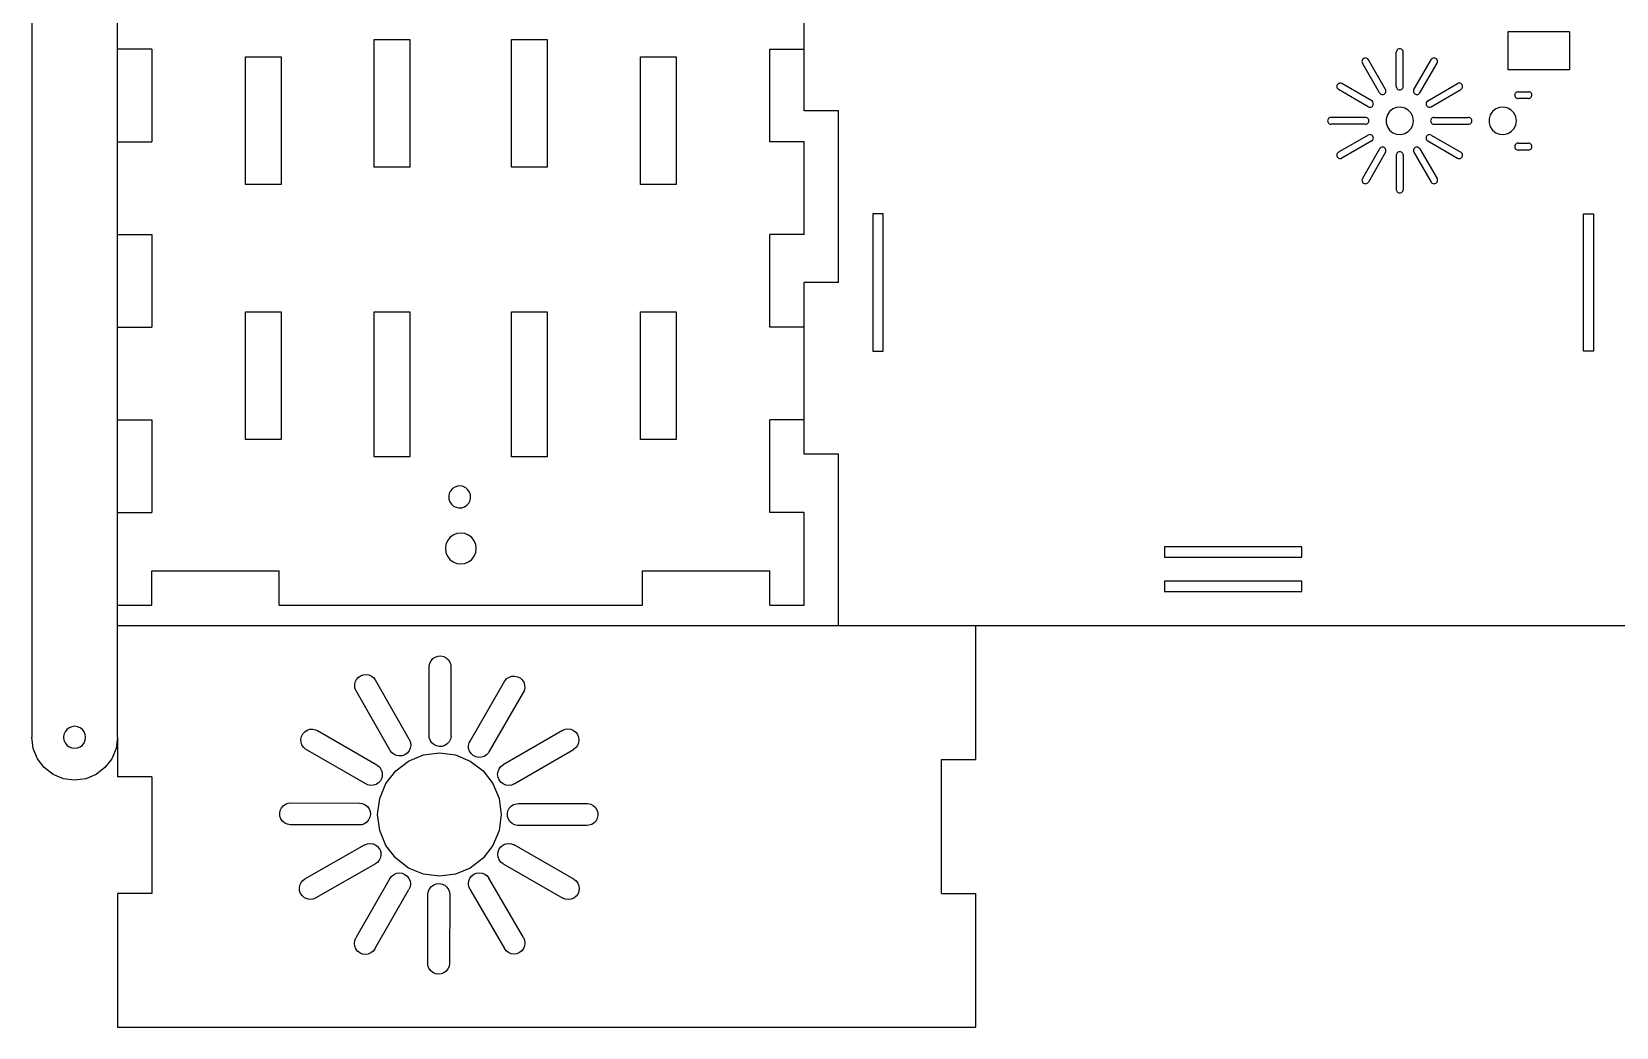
# Model space of a CAD drawing. Extents: x -1190 to 585, y -476 to 550.
# Drawn here: x -340.2 to 121.4, y -475.8 to -185.8 of the extents above; entities that cross this region are included whole.
import ezdxf

# ---------------------------------------------------------------- set-up
doc = ezdxf.new("R2010")
doc.units = 0
doc.layers.get('0').update_dxf_attribs({"linetype": 'CONTINUOUS'})

msp = doc.modelspace()

# ---------------------------------------------------------------- linework, layer by layer
for p, q in [((-340.18, -96.35), (-340.18, -391.35)), ((-315.18, -190.85), (-315.18, -158.85)), ((-115.18, -190.85), (-115.18, -158.85)), ((-240.38, -188.09), (-229.98, -188.09)), ((-240.38, -225.26), (-240.38, -188.09)), ((-229.98, -188.09), (-229.98, -225.26)), ((-200.38, -188.09), (-189.98, -188.09)), ((-200.38, -225.26), (-200.38, -188.09)), ((-189.98, -188.09), (-189.98, -225.26)), ((107.82, -185.85), (89.82, -185.85)), ((89.82, -185.85), (89.82, -196.85)), ((107.82, -185.85), (107.82, -196.85)), ((-305.18, -190.85), (-315.18, -190.85)), ((-315.18, -217.85), (-315.18, -190.85)), ((-305.18, -190.85), (-305.18, -217.85)), ((-277.88, -193.09), (-267.48, -193.09)), ((-277.88, -230.26), (-277.88, -193.09)), ((-267.48, -193.09), (-267.48, -230.26)), ((-162.88, -193.09), (-152.48, -193.09)), ((-162.88, -230.26), (-162.88, -193.09)), ((-152.48, -193.09), (-152.48, -230.26)), ((-125.18, -190.85), (-115.18, -190.85)), ((-125.18, -217.85), (-125.18, -190.85)), ((-115.18, -208.85), (-115.18, -190.85)), ((47.62, -193.73), (47.46, -193.93)), ((47.82, -193.57), (47.62, -193.73)), ((48.07, -193.47), (47.82, -193.57)), ((48.32, -193.43), (48.07, -193.47)), ((48.58, -193.47), (48.32, -193.43)), ((48.82, -193.57), (48.58, -193.47)), ((49.03, -193.73), (48.82, -193.57)), ((49.19, -193.93), (49.03, -193.73)), ((57.36, -191.5), (57.32, -191.76)), ((57.32, -201.76), (57.32, -191.76)), ((57.46, -191.26), (57.36, -191.5)), ((57.62, -191.05), (57.46, -191.26)), ((57.82, -190.89), (57.62, -191.05)), ((58.07, -190.79), (57.82, -190.89)), ((58.32, -190.76), (58.07, -190.79)), ((58.58, -190.79), (58.32, -190.76)), ((58.82, -190.89), (58.58, -190.79)), ((59.03, -191.05), (58.82, -190.89)), ((59.19, -191.26), (59.03, -191.05)), ((59.29, -191.5), (59.19, -191.26)), ((59.32, -191.76), (59.29, -191.5)), ((59.32, -201.76), (59.32, -191.76)), ((67.62, -193.73), (67.46, -193.93)), ((67.82, -193.57), (67.62, -193.73)), ((68.07, -193.47), (67.82, -193.57)), ((68.32, -193.43), (68.07, -193.47)), ((68.58, -193.47), (68.32, -193.43)), ((68.82, -193.57), (68.58, -193.47)), ((69.03, -193.73), (68.82, -193.57)), ((69.19, -193.93), (69.03, -193.73)), ((47.36, -194.18), (47.32, -194.43)), ((47.32, -194.43), (47.36, -194.69)), ((47.46, -193.93), (47.36, -194.18)), ((47.36, -194.69), (47.46, -194.93)), ((52.46, -203.59), (47.46, -194.93)), ((54.19, -202.59), (49.19, -193.93)), ((62.46, -202.59), (67.46, -193.93)), ((64.19, -203.59), (69.19, -194.93)), ((69.29, -194.18), (69.19, -193.93)), ((69.19, -194.93), (69.29, -194.69)), ((69.32, -194.43), (69.29, -194.18)), ((69.29, -194.69), (69.32, -194.43)), ((107.82, -196.85), (89.82, -196.85)), ((40.04, -201.5), (40, -201.76)), ((40, -201.76), (40.04, -202.01)), ((40.14, -201.26), (40.04, -201.5)), ((40.04, -202.01), (40.14, -202.26)), ((40.3, -201.05), (40.14, -201.26)), ((40.14, -202.26), (40.3, -202.46)), ((40.5, -200.89), (40.3, -201.05)), ((40.3, -202.46), (40.5, -202.62)), ((40.75, -200.79), (40.5, -200.89)), ((49.16, -207.62), (40.5, -202.62)), ((41, -200.76), (40.75, -200.79)), ((41.26, -200.79), (41, -200.76)), ((41.5, -200.89), (41.26, -200.79)), ((50.16, -205.89), (41.5, -200.89)), ((54.29, -202.84), (54.19, -202.59)), ((54.32, -203.09), (54.29, -202.84)), ((54.29, -203.35), (54.32, -203.09)), ((57.32, -201.76), (57.36, -202.01)), ((57.36, -202.01), (57.46, -202.26)), ((57.46, -202.26), (57.62, -202.46)), ((57.62, -202.46), (57.82, -202.62)), ((57.82, -202.62), (58.07, -202.72)), ((58.07, -202.72), (58.32, -202.76)), ((58.32, -202.76), (58.58, -202.72)), ((58.58, -202.72), (58.82, -202.62)), ((58.82, -202.62), (59.03, -202.46)), ((59.03, -202.46), (59.19, -202.26)), ((59.19, -202.26), (59.29, -202.01)), ((59.29, -202.01), (59.32, -201.76)), ((62.36, -202.84), (62.32, -203.09)), ((62.32, -203.09), (62.36, -203.35)), ((62.46, -202.59), (62.36, -202.84)), ((66.49, -205.89), (75.15, -200.89)), ((67.49, -207.62), (76.15, -202.62)), ((75.39, -200.79), (75.15, -200.89)), ((75.65, -200.76), (75.39, -200.79)), ((75.9, -200.79), (75.65, -200.76)), ((76.15, -200.89), (75.9, -200.79)), ((76.35, -201.05), (76.15, -200.89)), ((76.15, -202.62), (76.35, -202.46)), ((76.51, -201.26), (76.35, -201.05)), ((76.35, -202.46), (76.51, -202.26)), ((76.61, -201.5), (76.51, -201.26)), ((76.51, -202.26), (76.61, -202.01)), ((76.65, -201.76), (76.61, -201.5)), ((76.61, -202.01), (76.65, -201.76)), ((49.16, -207.62), (49.41, -207.72)), ((49.92, -207.72), (50.16, -207.62)), ((50.37, -206.05), (50.16, -205.89)), ((50.16, -207.62), (50.37, -207.46)), ((50.53, -206.26), (50.37, -206.05)), ((50.37, -207.46), (50.53, -207.26)), ((50.63, -206.5), (50.53, -206.26)), ((50.53, -207.26), (50.63, -207.01)), ((50.66, -206.76), (50.63, -206.5)), ((50.63, -207.01), (50.66, -206.76)), ((52.46, -203.59), (52.62, -203.8)), ((52.62, -203.8), (52.82, -203.96)), ((52.82, -203.96), (53.07, -204.06)), ((53.07, -204.06), (53.32, -204.09)), ((53.32, -204.09), (53.58, -204.06)), ((53.58, -204.06), (53.82, -203.96)), ((53.82, -203.96), (54.03, -203.8)), ((54.03, -203.8), (54.19, -203.59)), ((54.19, -203.59), (54.29, -203.35)), ((62.36, -203.35), (62.46, -203.59)), ((62.46, -203.59), (62.62, -203.8)), ((62.62, -203.8), (62.82, -203.96)), ((62.82, -203.96), (63.07, -204.06)), ((63.07, -204.06), (63.32, -204.09)), ((63.32, -204.09), (63.58, -204.06)), ((63.58, -204.06), (63.82, -203.96)), ((63.82, -203.96), (64.03, -203.8)), ((64.03, -203.8), (64.19, -203.59)), ((66.02, -206.5), (65.99, -206.76)), ((65.99, -206.76), (66.02, -207.01)), ((66.12, -206.26), (66.02, -206.5)), ((66.02, -207.01), (66.12, -207.26)), ((66.28, -206.05), (66.12, -206.26)), ((66.12, -207.26), (66.28, -207.46)), ((66.49, -205.89), (66.28, -206.05)), ((66.28, -207.46), (66.49, -207.62)), ((66.49, -207.62), (66.73, -207.72)), ((67.24, -207.72), (67.49, -207.62)), ((91.88, -203.91), (91.83, -204.17)), ((91.83, -204.17), (91.84, -204.43)), ((91.84, -204.43), (91.92, -204.68)), ((92.01, -203.68), (91.88, -203.91)), ((91.92, -204.68), (92.06, -204.9)), ((92.18, -203.49), (92.01, -203.68)), ((92.06, -204.9), (92.25, -205.07)), ((92.4, -203.35), (92.18, -203.49)), ((92.25, -205.07), (92.48, -205.19)), ((92.65, -203.27), (92.4, -203.35)), ((92.48, -205.19), (92.74, -205.25)), ((92.82, -203.26), (92.65, -203.27)), ((92.74, -205.25), (92.82, -205.25)), ((92.82, -203.26), (95.91, -203.26)), ((95.82, -205.25), (92.82, -205.25)), ((95.82, -205.25), (96, -205.24)), ((96.17, -203.32), (95.91, -203.26)), ((96, -205.24), (96.25, -205.16)), ((96.4, -203.44), (96.17, -203.32)), ((96.25, -205.16), (96.47, -205.02)), ((96.59, -203.61), (96.4, -203.44)), ((96.47, -205.02), (96.64, -204.83)), ((96.73, -203.83), (96.59, -203.61)), ((96.64, -204.83), (96.76, -204.6)), ((96.81, -204.08), (96.73, -203.83)), ((96.76, -204.6), (96.82, -204.34)), ((96.82, -204.34), (96.81, -204.08)), ((-105.18, -208.85), (-115.18, -208.85)), ((-105.18, -258.85), (-105.18, -208.85)), ((37.36, -211.5), (37.32, -211.76)), ((37.32, -211.76), (37.36, -212.01)), ((37.46, -211.26), (37.36, -211.5)), ((37.36, -212.01), (37.46, -212.26)), ((37.62, -211.05), (37.46, -211.26)), ((37.46, -212.26), (37.62, -212.46)), ((37.82, -210.89), (37.62, -211.05)), ((38.07, -210.79), (37.82, -210.89)), ((38.32, -210.76), (38.07, -210.79)), ((48.32, -210.76), (38.32, -210.76)), ((48.58, -210.79), (48.32, -210.76)), ((48.82, -210.89), (48.58, -210.79)), ((49.03, -211.05), (48.82, -210.89)), ((49.19, -211.26), (49.03, -211.05)), ((49.03, -212.46), (49.19, -212.26)), ((49.29, -211.5), (49.19, -211.26)), ((49.19, -212.26), (49.29, -212.01)), ((49.32, -211.76), (49.29, -211.5)), ((49.29, -212.01), (49.32, -211.76)), ((49.41, -207.72), (49.66, -207.76)), ((49.66, -207.76), (49.92, -207.72)), ((54.72, -210.02), (54.37, -211.16)), ((54.37, -211.16), (54.37, -212.35)), ((55.39, -209.03), (54.72, -210.02)), ((56.32, -208.29), (55.39, -209.03)), ((57.43, -207.86), (56.32, -208.29)), ((58.62, -207.77), (57.43, -207.86)), ((59.79, -208.03), (58.62, -207.77)), ((60.82, -208.63), (59.79, -208.03)), ((61.63, -209.5), (60.82, -208.63)), ((62.15, -210.58), (61.63, -209.5)), ((62.32, -211.76), (62.15, -210.58)), ((62.15, -212.93), (62.32, -211.76)), ((66.73, -207.72), (66.99, -207.76)), ((66.99, -207.76), (67.24, -207.72)), ((67.36, -211.5), (67.32, -211.76)), ((67.32, -211.76), (67.36, -212.01)), ((67.46, -211.26), (67.36, -211.5)), ((67.36, -212.01), (67.46, -212.26)), ((67.62, -211.05), (67.46, -211.26)), ((67.46, -212.26), (67.62, -212.46)), ((67.82, -210.89), (67.62, -211.05)), ((68.07, -210.79), (67.82, -210.89)), ((68.32, -210.76), (68.07, -210.79)), ((68.32, -210.76), (78.32, -210.76)), ((78.58, -210.79), (78.32, -210.76)), ((78.82, -210.89), (78.58, -210.79)), ((79.03, -211.05), (78.82, -210.89)), ((79.19, -211.26), (79.03, -211.05)), ((79.03, -212.46), (79.19, -212.26)), ((79.29, -211.5), (79.19, -211.26)), ((79.19, -212.26), (79.29, -212.01)), ((79.32, -211.76), (79.29, -211.5)), ((79.29, -212.01), (79.32, -211.76)), ((84.72, -210.02), (84.37, -211.16)), ((84.37, -211.16), (84.37, -212.35)), ((85.39, -209.03), (84.72, -210.02)), ((86.32, -208.29), (85.39, -209.03)), ((87.43, -207.86), (86.32, -208.29)), ((88.62, -207.77), (87.43, -207.86)), ((89.79, -208.03), (88.62, -207.77)), ((90.82, -208.63), (89.79, -208.03)), ((91.63, -209.5), (90.82, -208.63)), ((92.15, -210.58), (91.63, -209.5)), ((92.32, -211.76), (92.15, -210.58)), ((92.15, -212.93), (92.32, -211.76)), ((37.62, -212.46), (37.82, -212.62)), ((37.82, -212.62), (38.07, -212.72)), ((38.07, -212.72), (38.32, -212.76)), ((48.32, -212.76), (38.32, -212.76)), ((49.16, -215.89), (40.5, -220.89)), ((48.32, -212.76), (48.58, -212.72)), ((48.58, -212.72), (48.82, -212.62)), ((48.82, -212.62), (49.03, -212.46)), ((49.41, -215.79), (49.16, -215.89)), ((49.66, -215.76), (49.41, -215.79)), ((49.92, -215.79), (49.66, -215.76)), ((50.16, -215.89), (49.92, -215.79)), ((50.37, -216.05), (50.16, -215.89)), ((50.53, -216.26), (50.37, -216.05)), ((50.63, -216.5), (50.53, -216.26)), ((50.66, -216.76), (50.63, -216.5)), ((50.63, -217.01), (50.66, -216.76)), ((54.37, -212.35), (54.72, -213.49)), ((54.72, -213.49), (55.39, -214.48)), ((55.39, -214.48), (56.32, -215.22)), ((56.32, -215.22), (57.43, -215.65)), ((57.43, -215.65), (58.62, -215.74)), ((58.62, -215.74), (59.79, -215.48)), ((59.79, -215.48), (60.82, -214.88)), ((60.82, -214.88), (61.63, -214.01)), ((61.63, -214.01), (62.15, -212.93)), ((66.02, -216.5), (65.99, -216.76)), ((65.99, -216.76), (66.02, -217.01)), ((66.12, -216.26), (66.02, -216.5)), ((66.28, -216.05), (66.12, -216.26)), ((66.49, -215.89), (66.28, -216.05)), ((66.73, -215.79), (66.49, -215.89)), ((66.99, -215.76), (66.73, -215.79)), ((67.24, -215.79), (66.99, -215.76)), ((67.49, -215.89), (67.24, -215.79)), ((67.49, -215.89), (76.15, -220.89)), ((67.62, -212.46), (67.82, -212.62)), ((67.82, -212.62), (68.07, -212.72)), ((68.07, -212.72), (68.32, -212.76)), ((68.32, -212.76), (78.32, -212.76)), ((78.32, -212.76), (78.58, -212.72)), ((78.58, -212.72), (78.82, -212.62)), ((78.82, -212.62), (79.03, -212.46)), ((84.37, -212.35), (84.72, -213.49)), ((84.72, -213.49), (85.39, -214.48)), ((85.39, -214.48), (86.32, -215.22)), ((86.32, -215.22), (87.43, -215.65)), ((87.43, -215.65), (88.62, -215.74)), ((88.62, -215.74), (89.79, -215.48)), ((89.79, -215.48), (90.82, -214.88)), ((90.82, -214.88), (91.63, -214.01)), ((91.63, -214.01), (92.15, -212.93)), ((-315.18, -217.85), (-305.18, -217.85)), ((-315.18, -244.85), (-315.18, -217.85)), ((-115.18, -217.85), (-125.18, -217.85)), ((-115.18, -244.85), (-115.18, -217.85)), ((40.04, -221.5), (40, -221.76)), ((40.14, -221.26), (40.04, -221.5)), ((40.3, -221.05), (40.14, -221.26)), ((40.5, -220.89), (40.3, -221.05)), ((50.16, -217.62), (41.5, -222.62)), ((52.46, -219.92), (47.46, -228.58)), ((54.19, -220.92), (49.19, -229.58)), ((50.16, -217.62), (50.37, -217.46)), ((50.37, -217.46), (50.53, -217.26)), ((50.53, -217.26), (50.63, -217.01)), ((52.62, -219.71), (52.46, -219.92)), ((52.82, -219.55), (52.62, -219.71)), ((53.07, -219.45), (52.82, -219.55)), ((53.32, -219.42), (53.07, -219.45)), ((53.58, -219.45), (53.32, -219.42)), ((53.82, -219.55), (53.58, -219.45)), ((54.03, -219.71), (53.82, -219.55)), ((54.19, -219.92), (54.03, -219.71)), ((54.29, -220.16), (54.19, -219.92)), ((54.19, -220.92), (54.29, -220.67)), ((54.32, -220.42), (54.29, -220.16)), ((54.29, -220.67), (54.32, -220.42)), ((57.36, -221.5), (57.32, -221.76)), ((57.46, -221.26), (57.36, -221.5)), ((57.62, -221.05), (57.46, -221.26)), ((57.82, -220.89), (57.62, -221.05)), ((58.07, -220.79), (57.82, -220.89)), ((58.32, -220.76), (58.07, -220.79)), ((58.58, -220.79), (58.32, -220.76)), ((58.82, -220.89), (58.58, -220.79)), ((59.03, -221.05), (58.82, -220.89)), ((59.19, -221.26), (59.03, -221.05)), ((59.29, -221.5), (59.19, -221.26)), ((59.32, -221.76), (59.29, -221.5)), ((62.36, -220.16), (62.32, -220.42)), ((62.32, -220.42), (62.36, -220.67)), ((62.46, -219.92), (62.36, -220.16)), ((62.36, -220.67), (62.46, -220.92)), ((62.62, -219.71), (62.46, -219.92)), ((62.46, -220.92), (67.46, -229.58)), ((62.82, -219.55), (62.62, -219.71)), ((63.07, -219.45), (62.82, -219.55)), ((63.32, -219.42), (63.07, -219.45)), ((63.58, -219.45), (63.32, -219.42)), ((63.82, -219.55), (63.58, -219.45)), ((64.03, -219.71), (63.82, -219.55)), ((64.19, -219.92), (64.03, -219.71)), ((64.19, -219.92), (69.19, -228.58)), ((66.02, -217.01), (66.12, -217.26)), ((66.12, -217.26), (66.28, -217.46)), ((66.28, -217.46), (66.49, -217.62)), ((66.49, -217.62), (75.15, -222.62)), ((76.35, -221.05), (76.15, -220.89)), ((76.51, -221.26), (76.35, -221.05)), ((76.61, -221.5), (76.51, -221.26)), ((76.65, -221.76), (76.61, -221.5)), ((91.86, -219), (91.82, -219.26)), ((91.82, -219.26), (91.86, -219.51)), ((91.96, -218.76), (91.86, -219)), ((91.86, -219.51), (91.96, -219.76)), ((92.12, -218.55), (91.96, -218.76)), ((91.96, -219.76), (92.12, -219.96)), ((92.32, -218.39), (92.12, -218.55)), ((92.12, -219.96), (92.32, -220.12)), ((92.57, -218.29), (92.32, -218.39)), ((92.32, -220.12), (92.57, -220.22)), ((92.82, -218.26), (92.57, -218.29)), ((92.57, -220.22), (92.82, -220.26)), ((92.82, -218.26), (95.82, -218.26)), ((95.82, -220.26), (92.82, -220.26)), ((96.08, -218.29), (95.82, -218.26)), ((95.82, -220.26), (96.08, -220.22)), ((96.32, -218.39), (96.08, -218.29)), ((96.08, -220.22), (96.32, -220.12)), ((96.53, -218.55), (96.32, -218.39)), ((96.32, -220.12), (96.53, -219.96)), ((96.69, -218.76), (96.53, -218.55)), ((96.53, -219.96), (96.69, -219.76)), ((96.79, -219), (96.69, -218.76)), ((96.69, -219.76), (96.79, -219.51)), ((96.82, -219.26), (96.79, -219)), ((96.79, -219.51), (96.82, -219.26)), ((-229.98, -225.26), (-240.38, -225.26)), ((-189.98, -225.26), (-200.38, -225.26)), ((40, -221.76), (40.04, -222.01)), ((40.04, -222.01), (40.14, -222.26)), ((40.14, -222.26), (40.3, -222.46)), ((40.3, -222.46), (40.5, -222.62)), ((40.5, -222.62), (40.75, -222.72)), ((40.75, -222.72), (41, -222.76)), ((41, -222.76), (41.26, -222.72)), ((41.26, -222.72), (41.5, -222.62)), ((57.32, -221.76), (57.32, -231.76)), ((59.32, -221.76), (59.32, -231.76)), ((75.15, -222.62), (75.39, -222.72)), ((75.39, -222.72), (75.65, -222.76)), ((75.65, -222.76), (75.9, -222.72)), ((75.9, -222.72), (76.15, -222.62)), ((76.15, -222.62), (76.35, -222.46)), ((76.35, -222.46), (76.51, -222.26)), ((76.51, -222.26), (76.61, -222.01)), ((76.61, -222.01), (76.65, -221.76)), ((-267.48, -230.26), (-277.88, -230.26)), ((-152.48, -230.26), (-162.88, -230.26)), ((47.36, -228.82), (47.32, -229.08)), ((47.32, -229.08), (47.36, -229.33)), ((47.46, -228.58), (47.36, -228.82)), ((47.36, -229.33), (47.46, -229.58)), ((47.46, -229.58), (47.62, -229.78)), ((47.62, -229.78), (47.82, -229.94)), ((47.82, -229.94), (48.07, -230.04)), ((48.07, -230.04), (48.32, -230.08)), ((48.32, -230.08), (48.58, -230.04)), ((48.58, -230.04), (48.82, -229.94)), ((48.82, -229.94), (49.03, -229.78)), ((49.03, -229.78), (49.19, -229.58)), ((67.46, -229.58), (67.62, -229.78)), ((67.62, -229.78), (67.82, -229.94)), ((67.82, -229.94), (68.07, -230.04)), ((68.07, -230.04), (68.32, -230.08)), ((68.32, -230.08), (68.58, -230.04)), ((68.58, -230.04), (68.82, -229.94)), ((68.82, -229.94), (69.03, -229.78)), ((69.03, -229.78), (69.19, -229.58)), ((69.29, -228.82), (69.19, -228.58)), ((69.19, -229.58), (69.29, -229.33)), ((69.32, -229.08), (69.29, -228.82)), ((69.29, -229.33), (69.32, -229.08)), ((57.32, -231.76), (57.36, -232.01)), ((57.36, -232.01), (57.46, -232.26)), ((57.46, -232.26), (57.62, -232.46)), ((57.62, -232.46), (57.82, -232.62)), ((57.82, -232.62), (58.07, -232.72)), ((58.07, -232.72), (58.32, -232.76)), ((58.32, -232.76), (58.58, -232.72)), ((58.58, -232.72), (58.82, -232.62)), ((58.82, -232.62), (59.03, -232.46)), ((59.03, -232.46), (59.19, -232.26)), ((59.19, -232.26), (59.29, -232.01)), ((59.29, -232.01), (59.32, -231.76)), ((-92.18, -238.85), (-95.18, -238.85)), ((-95.18, -238.85), (-95.18, -278.85)), ((-92.18, -278.85), (-92.18, -238.85)), ((111.82, -238.85), (114.82, -238.85)), ((111.82, -278.85), (111.82, -238.85)), ((114.82, -238.85), (114.82, -278.85)), ((-315.18, -244.85), (-305.18, -244.85)), ((-315.18, -271.85), (-315.18, -244.85)), ((-305.18, -244.85), (-305.18, -271.85)), ((-125.18, -271.85), (-125.18, -244.85)), ((-115.18, -244.85), (-125.18, -244.85)), ((-105.18, -258.85), (-115.18, -258.85)), ((-115.18, -271.85), (-115.18, -258.85)), ((-277.88, -304.61), (-277.88, -267.44)), ((-277.88, -267.44), (-267.48, -267.44)), ((-267.48, -267.44), (-267.48, -304.61)), ((-240.38, -309.61), (-240.38, -267.44)), ((-240.38, -267.44), (-229.98, -267.44)), ((-229.98, -267.44), (-229.98, -309.61)), ((-200.38, -309.61), (-200.38, -267.44)), ((-200.38, -267.44), (-189.98, -267.44)), ((-189.98, -267.44), (-189.98, -309.61)), ((-162.88, -304.61), (-162.88, -267.44)), ((-162.88, -267.44), (-152.48, -267.44)), ((-152.48, -267.44), (-152.48, -304.61)), ((-315.18, -271.85), (-305.18, -271.85)), ((-315.18, -298.85), (-315.18, -271.85)), ((-115.18, -271.85), (-125.18, -271.85)), ((-115.18, -298.85), (-115.18, -271.85)), ((-95.18, -278.85), (-92.18, -278.85)), ((114.82, -278.85), (111.82, -278.85)), ((-315.18, -298.85), (-305.18, -298.85)), ((-315.18, -325.85), (-315.18, -298.85)), ((-305.18, -298.85), (-305.18, -325.85)), ((-115.18, -298.85), (-125.18, -298.85)), ((-125.18, -325.85), (-125.18, -298.85)), ((-115.18, -308.85), (-115.18, -298.85)), ((-267.48, -304.61), (-277.88, -304.61)), ((-152.48, -304.61), (-162.88, -304.61)), ((-105.18, -308.85), (-115.18, -308.85)), ((-105.18, -358.85), (-105.18, -308.85)), ((-229.98, -309.61), (-240.38, -309.61)), ((-189.98, -309.61), (-200.38, -309.61)), ((-216.92, -318.45), (-217.61, -318.91)), ((-216.12, -318.19), (-216.92, -318.45)), ((-215.29, -318.13), (-216.12, -318.19)), ((-214.47, -318.3), (-215.29, -318.13)), ((-213.72, -318.67), (-214.47, -318.3)), ((-218.54, -320.29), (-218.71, -321.1)), ((-218.71, -321.1), (-218.65, -321.94)), ((-218.65, -321.94), (-218.39, -322.73)), ((-218.17, -319.54), (-218.54, -320.29)), ((-218.39, -322.73), (-217.93, -323.43)), ((-217.61, -318.91), (-218.17, -319.54)), ((-213.1, -319.23), (-213.72, -318.67)), ((-213.41, -323.74), (-212.86, -323.12)), ((-212.64, -319.92), (-213.1, -319.23)), ((-212.86, -323.12), (-212.49, -322.37)), ((-212.37, -320.72), (-212.64, -319.92)), ((-212.49, -322.37), (-212.32, -321.55)), ((-212.32, -321.55), (-212.37, -320.72)), ((-315.18, -325.85), (-305.18, -325.85)), ((-315.18, -352.85), (-315.18, -325.85)), ((-217.93, -323.43), (-217.3, -323.98)), ((-217.3, -323.98), (-216.55, -324.35)), ((-216.55, -324.35), (-215.74, -324.52)), ((-215.74, -324.52), (-214.9, -324.47)), ((-214.9, -324.47), (-214.11, -324.2)), ((-214.11, -324.2), (-213.41, -323.74)), ((-115.18, -325.85), (-125.18, -325.85)), ((-115.18, -352.85), (-115.18, -325.85)), ((-216.35, -332), (-217.43, -332.45)), ((-215.18, -331.85), (-216.35, -332)), ((-214.02, -332), (-215.18, -331.85)), ((-212.93, -332.45), (-214.02, -332)), ((-219.53, -335.18), (-219.68, -336.35)), ((-219.68, -336.35), (-219.53, -337.51)), ((-219.08, -334.1), (-219.53, -335.18)), ((-218.36, -333.17), (-219.08, -334.1)), ((-217.43, -332.45), (-218.36, -333.17)), ((-212, -333.17), (-212.93, -332.45)), ((-211.28, -334.1), (-212, -333.17)), ((-210.83, -335.18), (-211.28, -334.1)), ((-210.68, -336.35), (-210.83, -335.18)), ((-210.83, -337.51), (-210.68, -336.35)), ((-10.18, -335.85), (-10.18, -338.85)), ((29.82, -335.85), (-10.18, -335.85)), ((29.82, -338.85), (29.82, -335.85)), ((-219.53, -337.51), (-219.08, -338.6)), ((-219.08, -338.6), (-218.36, -339.53)), ((-218.36, -339.53), (-217.43, -340.25)), ((-217.43, -340.25), (-216.35, -340.7)), ((-216.35, -340.7), (-215.18, -340.85)), ((-215.18, -340.85), (-214.02, -340.7)), ((-214.02, -340.7), (-212.93, -340.25)), ((-212.93, -340.25), (-212, -339.53)), ((-212, -339.53), (-211.28, -338.6)), ((-211.28, -338.6), (-210.83, -337.51)), ((-10.18, -338.85), (29.82, -338.85)), ((-305.18, -352.85), (-305.18, -342.85)), ((-305.18, -342.85), (-268.08, -342.85)), ((-268.08, -352.85), (-268.08, -342.85)), ((-162.28, -342.85), (-125.18, -342.85)), ((-162.28, -352.85), (-162.28, -342.85)), ((-125.18, -352.85), (-125.18, -342.85)), ((-10.18, -345.85), (-10.18, -348.85)), ((29.82, -345.85), (-10.18, -345.85)), ((29.82, -348.85), (29.82, -345.85)), ((-10.18, -348.85), (29.82, -348.85)), ((-315.18, -352.85), (-305.18, -352.85)), ((-315.18, -358.85), (-315.18, -352.85)), ((-268.08, -352.85), (-162.28, -352.85)), ((-125.18, -352.85), (-115.18, -352.85)), ((-105.18, -358.85), (-315.18, -358.85)), ((-315.18, -391.35), (-315.18, -358.85)), ((-65.18, -358.85), (-105.18, -358.85)), ((124.82, -358.85), (-65.18, -358.85)), ((-65.18, -397.85), (-65.18, -358.85)), ((-224.24, -369.78), (-223.86, -369.03)), ((-223.86, -369.03), (-223.3, -368.41)), ((-223.3, -368.41), (-222.6, -367.96)), ((-222.6, -367.96), (-221.8, -367.7)), ((-221.8, -367.7), (-220.97, -367.66)), ((-220.97, -367.66), (-220.15, -367.83)), ((-220.15, -367.83), (-219.41, -368.21)), ((-219.41, -368.21), (-218.79, -368.77)), ((-218.79, -368.77), (-218.33, -369.47)), ((-245.6, -374.53), (-245.07, -373.89)), ((-245.07, -373.89), (-244.39, -373.4)), ((-244.39, -373.4), (-243.6, -373.11)), ((-243.6, -373.11), (-242.77, -373.04)), ((-242.77, -373.04), (-241.95, -373.18)), ((-241.95, -373.18), (-241.19, -373.53)), ((-241.19, -373.53), (-240.54, -374.06)), ((-224.41, -370.59), (-224.24, -369.78)), ((-224.4, -390.85), (-224.41, -370.59)), ((-218.33, -369.47), (-218.07, -370.27)), ((-218.07, -370.27), (-218.04, -370.85)), ((-218.04, -370.85), (-218.04, -390.85)), ((-201.82, -374.27), (-201.12, -373.82)), ((-201.12, -373.82), (-200.33, -373.56)), ((-200.33, -373.56), (-199.49, -373.52)), ((-199.49, -373.52), (-198.68, -373.69)), ((-198.68, -373.69), (-197.93, -374.07)), ((-246.09, -376.11), (-245.95, -375.29)), ((-246.01, -376.95), (-246.09, -376.11)), ((-245.72, -377.73), (-246.01, -376.95)), ((-245.95, -375.29), (-245.6, -374.53)), ((-245.66, -377.82), (-245.72, -377.73)), ((-235.74, -395.18), (-245.66, -377.82)), ((-240.54, -374.06), (-240.12, -374.65)), ((-240.12, -374.65), (-230.2, -392.02)), ((-212.5, -392.44), (-202.38, -374.89)), ((-196.99, -378.3), (-206.99, -395.62)), ((-202.38, -374.89), (-201.82, -374.27)), ((-197.93, -374.07), (-197.31, -374.63)), ((-197.31, -374.63), (-196.86, -375.33)), ((-196.73, -377.78), (-196.99, -378.3)), ((-196.86, -375.33), (-196.6, -376.13)), ((-196.56, -376.96), (-196.73, -377.78)), ((-196.6, -376.13), (-196.56, -376.96)), ((-339.75, -394.58), (-340.18, -391.35)), ((-330.77, -390.52), (-330.88, -391.35)), ((-330.88, -391.35), (-330.77, -392.18)), ((-330.45, -389.75), (-330.77, -390.52)), ((-330.77, -392.18), (-330.45, -392.95)), ((-329.94, -389.09), (-330.45, -389.75)), ((-329.28, -388.58), (-329.94, -389.09)), ((-328.51, -388.26), (-329.28, -388.58)), ((-327.68, -388.15), (-328.51, -388.26)), ((-326.85, -388.26), (-327.68, -388.15)), ((-326.08, -388.58), (-326.85, -388.26)), ((-325.42, -389.09), (-326.08, -388.58)), ((-324.91, -389.75), (-325.42, -389.09)), ((-324.59, -390.52), (-324.91, -389.75)), ((-324.91, -392.95), (-324.59, -392.18)), ((-324.48, -391.35), (-324.59, -390.52)), ((-324.59, -392.18), (-324.48, -391.35)), ((-315.18, -391.35), (-315.61, -394.58)), ((-315.18, -391.35), (-315.18, -402.85)), ((-261.75, -391.92), (-261.58, -391.1)), ((-261.71, -392.76), (-261.75, -391.92)), ((-261.58, -391.1), (-261.2, -390.36)), ((-261.2, -390.36), (-260.64, -389.74)), ((-260.64, -389.74), (-259.94, -389.29)), ((-259.94, -389.29), (-259.14, -389.03)), ((-259.14, -389.03), (-258.31, -388.98)), ((-258.31, -388.98), (-257.49, -389.16)), ((-257.49, -389.16), (-256.97, -389.42)), ((-256.97, -389.42), (-239.65, -399.42)), ((-230.2, -392.02), (-230.14, -392.11)), ((-230.14, -392.11), (-229.85, -392.89)), ((-224.37, -391.43), (-224.4, -390.85)), ((-224.11, -392.22), (-224.37, -391.43)), ((-223.65, -392.92), (-224.11, -392.22)), ((-218.2, -391.92), (-218.58, -392.66)), ((-218.03, -391.1), (-218.2, -391.92)), ((-218.04, -390.85), (-218.03, -391.1)), ((-185.56, -389.34), (-202.85, -399.4)), ((-185.56, -389.34), (-184.79, -389.02)), ((-184.79, -389.02), (-183.96, -388.91)), ((-183.96, -388.91), (-183.13, -389.02)), ((-183.13, -389.02), (-182.36, -389.34)), ((-182.36, -389.34), (-181.7, -389.85)), ((-181.7, -389.85), (-181.19, -390.51)), ((-181.19, -390.51), (-180.87, -391.28)), ((-180.87, -391.28), (-180.76, -392.11)), ((-180.76, -392.11), (-180.87, -392.94)), ((-338.51, -397.6), (-339.75, -394.58)), ((-330.45, -392.95), (-329.94, -393.61)), ((-329.94, -393.61), (-329.28, -394.12)), ((-329.28, -394.12), (-328.51, -394.44)), ((-328.51, -394.44), (-327.68, -394.55)), ((-327.68, -394.55), (-326.85, -394.44)), ((-326.85, -394.44), (-326.08, -394.12)), ((-326.08, -394.12), (-325.42, -393.61)), ((-325.42, -393.61), (-324.91, -392.95)), ((-315.61, -394.58), (-316.86, -397.6)), ((-261.45, -393.55), (-261.71, -392.76)), ((-261, -394.25), (-261.45, -393.55)), ((-260.38, -394.81), (-261, -394.25)), ((-242.83, -404.93), (-260.38, -394.81)), ((-235.32, -395.77), (-235.74, -395.18)), ((-234.67, -396.31), (-235.32, -395.77)), ((-233.91, -396.66), (-234.67, -396.31)), ((-233.09, -396.8), (-233.91, -396.66)), ((-232.26, -396.72), (-233.09, -396.8)), ((-231.47, -396.43), (-232.26, -396.72)), ((-230.79, -395.95), (-231.47, -396.43)), ((-230.26, -395.3), (-230.79, -395.95)), ((-230.42, -398.26), (-226.08, -396.46)), ((-229.91, -394.54), (-230.26, -395.3)), ((-229.77, -393.72), (-229.91, -394.54)), ((-229.85, -392.89), (-229.77, -393.72)), ((-226.08, -396.46), (-221.42, -395.85)), ((-223.03, -393.48), (-223.65, -392.92)), ((-222.29, -393.86), (-223.03, -393.48)), ((-221.47, -394.04), (-222.29, -393.86)), ((-220.64, -393.99), (-221.47, -394.04)), ((-221.42, -395.85), (-216.76, -396.46)), ((-219.84, -393.74), (-220.64, -393.99)), ((-219.14, -393.28), (-219.84, -393.74)), ((-218.58, -392.66), (-219.14, -393.28)), ((-216.76, -396.46), (-212.42, -398.26)), ((-212.94, -393.78), (-212.76, -392.96)), ((-212.89, -394.61), (-212.94, -393.78)), ((-212.63, -395.41), (-212.89, -394.61)), ((-212.76, -392.96), (-212.5, -392.44)), ((-212.18, -396.11), (-212.63, -395.41)), ((-211.56, -396.67), (-212.18, -396.11)), ((-210.82, -397.04), (-211.56, -396.67)), ((-208.37, -396.92), (-209.16, -397.18)), ((-207.67, -396.46), (-208.37, -396.92)), ((-207.11, -395.84), (-207.67, -396.46)), ((-206.99, -395.62), (-207.11, -395.84)), ((-199.65, -404.94), (-182.36, -394.88)), ((-181.7, -394.37), (-182.36, -394.88)), ((-181.19, -393.71), (-181.7, -394.37)), ((-180.87, -392.94), (-181.19, -393.71)), ((-336.52, -400.19), (-338.51, -397.6)), ((-333.93, -402.17), (-336.52, -400.19)), ((-318.84, -400.19), (-321.43, -402.17)), ((-316.86, -397.6), (-318.84, -400.19)), ((-239.65, -399.42), (-239.43, -399.54)), ((-239.43, -399.54), (-238.81, -400.1)), ((-238.81, -400.1), (-238.35, -400.8)), ((-238.35, -400.8), (-238.1, -401.59)), ((-237.01, -404.85), (-234.15, -401.12)), ((-234.15, -401.12), (-230.42, -398.26)), ((-212.42, -398.26), (-208.69, -401.12)), ((-210, -397.22), (-210.82, -397.04)), ((-209.16, -397.18), (-210, -397.22)), ((-208.69, -401.12), (-205.83, -404.85)), ((-204.45, -402.17), (-204.34, -401.34)), ((-204.34, -401.34), (-204.02, -400.57)), ((-204.02, -400.57), (-203.51, -399.91)), ((-203.51, -399.91), (-202.85, -399.4)), ((-75.18, -436.85), (-75.18, -397.85)), ((-75.18, -397.85), (-65.18, -397.85)), ((-330.92, -403.42), (-333.93, -402.17)), ((-327.68, -403.85), (-330.92, -403.42)), ((-324.45, -403.42), (-327.68, -403.85)), ((-321.43, -402.17), (-324.45, -403.42)), ((-305.18, -402.85), (-315.18, -402.85)), ((-305.18, -402.85), (-305.18, -436.85)), ((-242.31, -405.19), (-242.83, -404.93)), ((-241.49, -405.36), (-242.31, -405.19)), ((-240.66, -405.32), (-241.49, -405.36)), ((-239.87, -405.06), (-240.66, -405.32)), ((-239.16, -404.61), (-239.87, -405.06)), ((-238.61, -403.99), (-239.16, -404.61)), ((-238.81, -409.19), (-237.01, -404.85)), ((-238.23, -403.24), (-238.61, -403.99)), ((-238.05, -402.43), (-238.23, -403.24)), ((-238.1, -401.59), (-238.05, -402.43)), ((-205.83, -404.85), (-204.03, -409.19)), ((-204.34, -403), (-204.45, -402.17)), ((-204.02, -403.77), (-204.34, -403)), ((-203.51, -404.43), (-204.02, -403.77)), ((-202.85, -404.94), (-203.51, -404.43)), ((-202.08, -405.26), (-202.85, -404.94)), ((-201.25, -405.37), (-202.08, -405.26)), ((-200.42, -405.26), (-201.25, -405.37)), ((-199.65, -404.94), (-200.42, -405.26)), ((-266.91, -411.28), (-266.23, -410.8)), ((-266.23, -410.8), (-265.44, -410.51)), ((-265.44, -410.51), (-264.72, -410.44)), ((-264.72, -410.44), (-244.72, -410.53)), ((-244.72, -410.53), (-244.61, -410.52)), ((-244.61, -410.52), (-243.79, -410.66)), ((-243.79, -410.66), (-243.03, -411.01)), ((-239.42, -413.85), (-238.81, -409.19)), ((-204.03, -409.19), (-203.42, -413.85)), ((-199.8, -410.96), (-199, -410.7)), ((-199, -410.7), (-198.42, -410.67)), ((-198.42, -410.67), (-178.17, -410.66)), ((-178.17, -410.66), (-177.35, -410.83)), ((-267.93, -413.5), (-267.79, -412.68)), ((-267.85, -414.34), (-267.93, -413.5)), ((-267.56, -415.12), (-267.85, -414.34)), ((-267.79, -412.68), (-267.44, -411.92)), ((-267.08, -415.8), (-267.56, -415.12)), ((-267.44, -411.92), (-266.91, -411.28)), ((-243.03, -411.01), (-242.39, -411.54)), ((-242.02, -415.42), (-242.56, -416.06)), ((-242.39, -411.54), (-241.9, -412.22)), ((-241.67, -414.66), (-242.02, -415.42)), ((-241.9, -412.22), (-241.61, -413)), ((-241.53, -413.84), (-241.67, -414.66)), ((-241.61, -413), (-241.53, -413.84)), ((-238.81, -418.51), (-239.42, -413.85)), ((-203.42, -413.85), (-204.03, -418.51)), ((-201.61, -413.6), (-201.44, -412.78)), ((-201.57, -414.43), (-201.61, -413.6)), ((-201.31, -415.23), (-201.57, -414.43)), ((-201.44, -412.78), (-201.06, -412.04)), ((-200.86, -415.93), (-201.31, -415.23)), ((-201.06, -412.04), (-200.5, -411.42)), ((-200.5, -411.42), (-199.8, -410.96)), ((-177.35, -410.83), (-176.61, -411.21)), ((-176.61, -411.21), (-175.99, -411.77)), ((-175.99, -411.77), (-175.53, -412.47)), ((-175.41, -414.92), (-175.78, -415.66)), ((-175.53, -412.47), (-175.27, -413.27)), ((-175.23, -414.1), (-175.41, -414.92)), ((-175.27, -413.27), (-175.23, -414.1)), ((-266.44, -416.33), (-267.08, -415.8)), ((-265.68, -416.68), (-266.44, -416.33)), ((-264.85, -416.82), (-265.68, -416.68)), ((-264.75, -416.81), (-264.85, -416.82)), ((-244.75, -416.9), (-264.75, -416.81)), ((-244.02, -416.83), (-244.75, -416.9)), ((-243.24, -416.54), (-244.02, -416.83)), ((-242.56, -416.06), (-243.24, -416.54)), ((-237.01, -422.85), (-238.81, -418.51)), ((-204.03, -418.51), (-205.83, -422.85)), ((-200.23, -416.49), (-200.86, -415.93)), ((-199.49, -416.87), (-200.23, -416.49)), ((-198.67, -417.04), (-199.49, -416.87)), ((-198.42, -417.03), (-198.67, -417.04)), ((-178.42, -417.03), (-198.42, -417.03)), ((-177.84, -417), (-178.42, -417.03)), ((-177.04, -416.74), (-177.84, -417)), ((-176.34, -416.28), (-177.04, -416.74)), ((-175.78, -415.66), (-176.34, -416.28)), ((-260.58, -432.62), (-243.21, -422.7)), ((-243.21, -422.7), (-243.12, -422.64)), ((-243.12, -422.64), (-242.34, -422.35)), ((-242.34, -422.35), (-241.51, -422.27)), ((-241.51, -422.27), (-240.69, -422.41)), ((-240.69, -422.41), (-239.93, -422.76)), ((-239.93, -422.76), (-239.28, -423.29)), ((-238.8, -423.97), (-239.28, -423.29)), ((-238.8, -423.97), (-238.51, -424.76)), ((-234.15, -426.58), (-237.01, -422.85)), ((-205.83, -422.85), (-208.69, -426.58)), ((-204.42, -425.48), (-204.31, -424.65)), ((-204.31, -424.65), (-203.99, -423.88)), ((-203.99, -423.88), (-203.48, -423.22)), ((-203.48, -423.22), (-202.82, -422.71)), ((-202.82, -422.71), (-202.05, -422.39)), ((-202.05, -422.39), (-201.22, -422.28)), ((-201.22, -422.28), (-200.39, -422.39)), ((-200.39, -422.39), (-199.62, -422.71)), ((-182.26, -432.65), (-199.62, -422.71)), ((-240.05, -428.24), (-257.41, -438.16)), ((-239.46, -427.82), (-240.05, -428.24)), ((-238.92, -427.17), (-239.46, -427.82)), ((-238.57, -426.41), (-238.92, -427.17)), ((-238.43, -425.59), (-238.57, -426.41)), ((-238.51, -424.76), (-238.43, -425.59)), ((-230.42, -429.44), (-234.15, -426.58)), ((-208.69, -426.58), (-212.42, -429.44)), ((-204.31, -426.31), (-204.42, -425.48)), ((-203.99, -427.08), (-204.31, -426.31)), ((-203.48, -427.74), (-203.99, -427.08)), ((-202.82, -428.25), (-203.48, -427.74)), ((-202.82, -428.25), (-185.46, -438.19)), ((-262.05, -434.45), (-261.7, -433.69)), ((-261.7, -433.69), (-261.17, -433.04)), ((-261.17, -433.04), (-260.58, -432.62)), ((-235.82, -432.45), (-245.76, -449.81)), ((-235.82, -432.45), (-235.31, -431.79)), ((-235.31, -431.79), (-234.65, -431.28)), ((-234.65, -431.28), (-233.88, -430.96)), ((-233.88, -430.96), (-233.05, -430.85)), ((-233.05, -430.85), (-232.22, -430.96)), ((-232.22, -430.96), (-231.45, -431.28)), ((-231.45, -431.28), (-230.79, -431.79)), ((-230.79, -431.79), (-230.28, -432.45)), ((-226.08, -431.24), (-230.42, -429.44)), ((-230.28, -432.45), (-229.96, -433.22)), ((-229.96, -433.22), (-229.85, -434.05)), ((-221.42, -431.85), (-226.08, -431.24)), ((-216.76, -431.24), (-221.42, -431.85)), ((-212.42, -429.44), (-216.76, -431.24)), ((-212.94, -434.02), (-212.83, -433.2)), ((-212.83, -433.2), (-212.51, -432.42)), ((-212.51, -432.42), (-212, -431.76)), ((-212, -431.76), (-211.34, -431.25)), ((-211.34, -431.25), (-210.57, -430.93)), ((-210.57, -430.93), (-209.74, -430.82)), ((-209.74, -430.82), (-208.91, -430.93)), ((-208.91, -430.93), (-208.14, -431.25)), ((-208.14, -431.25), (-207.48, -431.76)), ((-207.48, -431.76), (-206.97, -432.42)), ((-196.91, -449.71), (-206.97, -432.42)), ((-182.26, -432.65), (-181.6, -433.16)), ((-181.6, -433.16), (-181.09, -433.82)), ((-181.09, -433.82), (-180.77, -434.59)), ((-315.18, -436.85), (-315.18, -475.85)), ((-305.18, -436.85), (-315.18, -436.85)), ((-262.19, -435.27), (-262.05, -434.45)), ((-262.12, -436.1), (-262.19, -435.27)), ((-261.83, -436.89), (-262.12, -436.1)), ((-261.34, -437.57), (-261.83, -436.89)), ((-260.7, -438.1), (-261.34, -437.57)), ((-259.94, -438.45), (-260.7, -438.1)), ((-259.12, -438.59), (-259.94, -438.45)), ((-258.29, -438.51), (-259.12, -438.59)), ((-257.5, -438.22), (-258.29, -438.51)), ((-257.41, -438.16), (-257.5, -438.22)), ((-240.22, -453.01), (-230.28, -435.65)), ((-229.96, -434.88), (-230.28, -435.65)), ((-229.85, -434.05), (-229.96, -434.88)), ((-224.83, -457.15), (-224.74, -437.15)), ((-224.75, -437.04), (-224.61, -436.22)), ((-224.74, -437.15), (-224.75, -437.04)), ((-224.61, -436.22), (-224.26, -435.46)), ((-224.26, -435.46), (-223.73, -434.81)), ((-223.73, -434.81), (-223.05, -434.33)), ((-223.05, -434.33), (-222.27, -434.04)), ((-222.27, -434.04), (-221.43, -433.96)), ((-221.43, -433.96), (-220.61, -434.1)), ((-220.61, -434.1), (-219.85, -434.45)), ((-219.85, -434.45), (-219.21, -434.99)), ((-219.21, -434.99), (-218.73, -435.67)), ((-218.73, -435.67), (-218.44, -436.45)), ((-218.37, -437.17), (-218.46, -457.17)), ((-218.44, -436.45), (-218.37, -437.17)), ((-212.83, -434.85), (-212.94, -434.02)), ((-212.51, -435.62), (-212.83, -434.85)), ((-212.51, -435.62), (-202.45, -452.91)), ((-184.69, -438.51), (-185.46, -438.19)), ((-183.86, -438.62), (-184.69, -438.51)), ((-183.03, -438.51), (-183.86, -438.62)), ((-182.26, -438.19), (-183.03, -438.51)), ((-181.6, -437.68), (-182.26, -438.19)), ((-181.09, -437.02), (-181.6, -437.68)), ((-180.77, -436.25), (-181.09, -437.02)), ((-180.77, -434.59), (-180.66, -435.42)), ((-180.66, -435.42), (-180.77, -436.25)), ((-75.18, -436.85), (-65.18, -436.85)), ((-65.18, -475.85), (-65.18, -436.85)), ((-246.19, -451.41), (-246.08, -450.58)), ((-246.08, -452.24), (-246.19, -451.41)), ((-246.08, -450.58), (-245.76, -449.81)), ((-245.76, -453.01), (-246.08, -452.24)), ((-196.91, -449.71), (-196.59, -450.48)), ((-196.59, -452.14), (-196.91, -452.91)), ((-196.59, -450.48), (-196.48, -451.31)), ((-196.48, -451.31), (-196.59, -452.14)), ((-245.25, -453.67), (-245.76, -453.01)), ((-244.59, -454.18), (-245.25, -453.67)), ((-243.82, -454.5), (-244.59, -454.18)), ((-242.99, -454.61), (-243.82, -454.5)), ((-242.16, -454.5), (-242.99, -454.61)), ((-241.39, -454.18), (-242.16, -454.5)), ((-240.73, -453.67), (-241.39, -454.18)), ((-240.22, -453.01), (-240.73, -453.67)), ((-201.94, -453.57), (-202.45, -452.91)), ((-201.28, -454.08), (-201.94, -453.57)), ((-200.51, -454.4), (-201.28, -454.08)), ((-199.68, -454.51), (-200.51, -454.4)), ((-198.85, -454.4), (-199.68, -454.51)), ((-198.08, -454.08), (-198.85, -454.4)), ((-197.42, -453.57), (-198.08, -454.08)), ((-196.91, -452.91), (-197.42, -453.57)), ((-224.77, -457.87), (-224.83, -457.15)), ((-224.47, -458.65), (-224.77, -457.87)), ((-223.99, -459.34), (-224.47, -458.65)), ((-223.35, -459.87), (-223.99, -459.34)), ((-222.59, -460.22), (-223.35, -459.87)), ((-221.77, -460.36), (-222.59, -460.22)), ((-220.93, -460.28), (-221.77, -460.36)), ((-220.15, -459.99), (-220.93, -460.28)), ((-219.47, -459.51), (-220.15, -459.99)), ((-218.94, -458.86), (-219.47, -459.51)), ((-218.59, -458.11), (-218.94, -458.86)), ((-218.45, -457.28), (-218.59, -458.11)), ((-218.46, -457.17), (-218.45, -457.28)), ((-315.18, -475.85), (-65.18, -475.85))]:
    msp.add_line(p, q)

doc.saveas('drawing.dxf')
